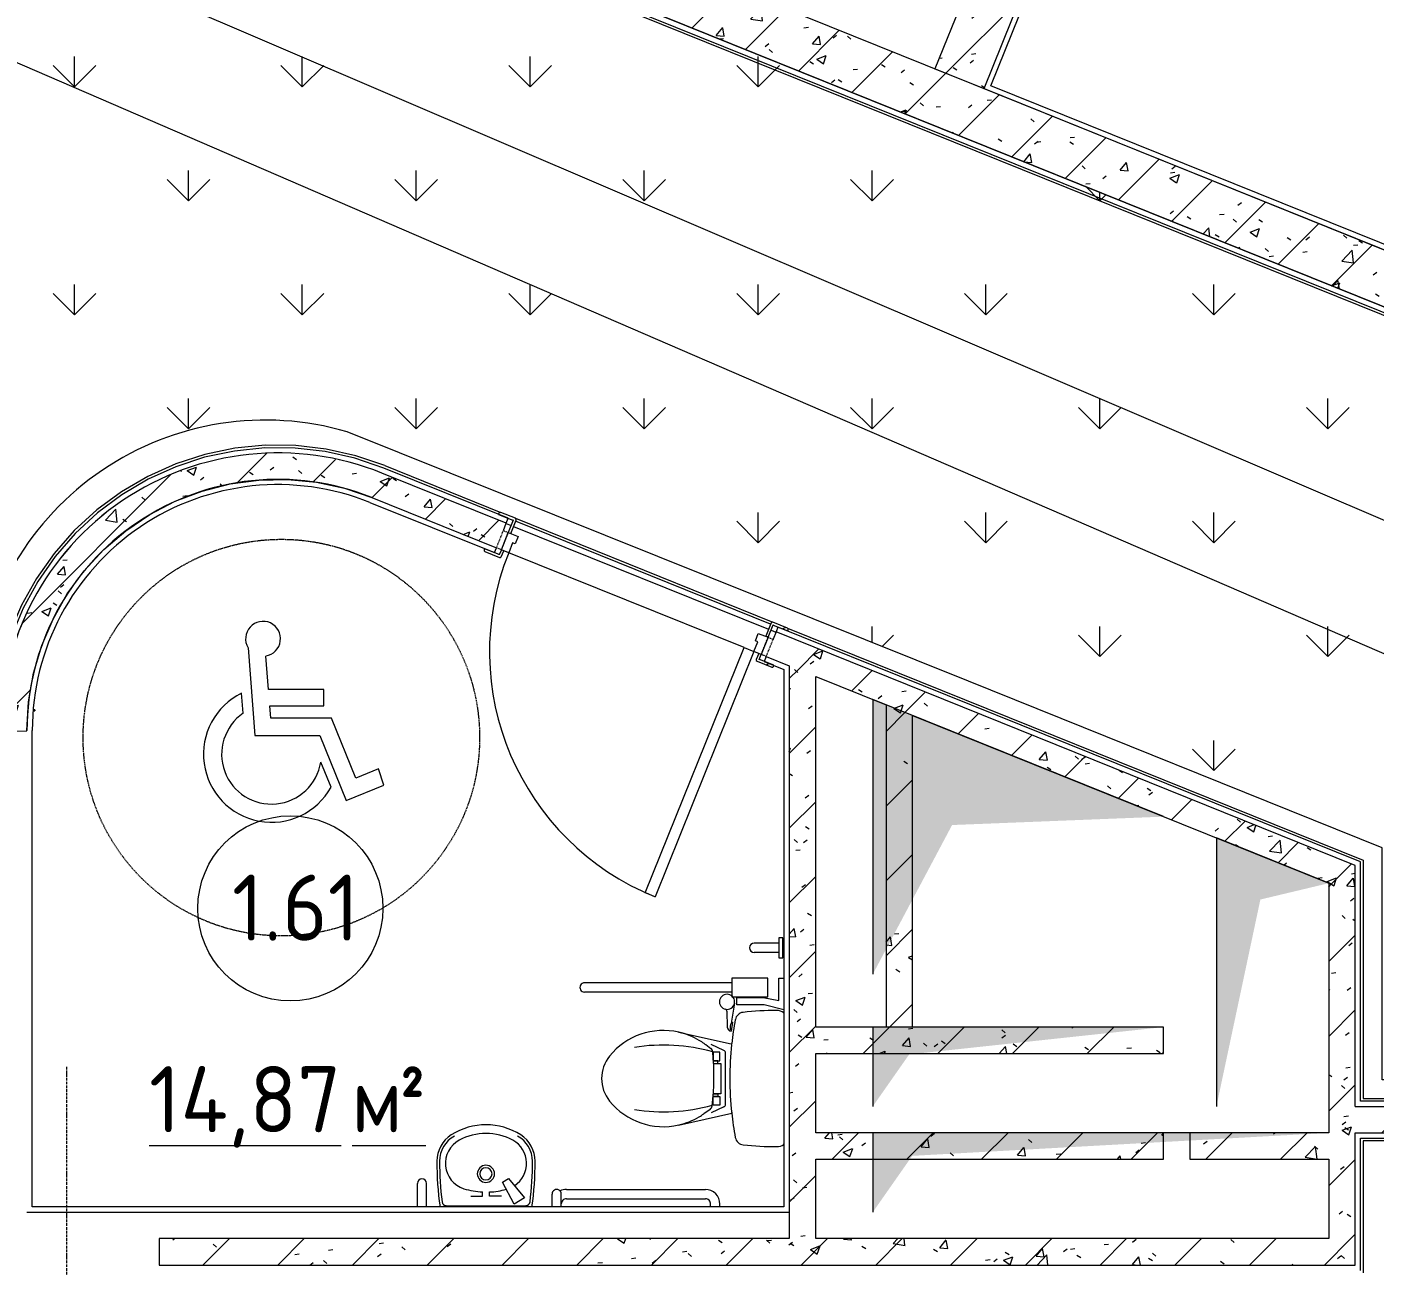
# Model space of a CAD drawing. Header units: millimetres. Extents: x -584918 to 2941280, y 3000189 to 4229862.
# Drawn here: x -431835 to -426739, y 3678275 to 3682957 of the extents above; entities that cross this region are included whole.
import ezdxf

# ---------------------------------------------------------------- set-up
doc = ezdxf.new("R2010")
doc.units = ezdxf.units.MM
for name, pattern in [('ASVP_Невидимые', [5, 3, -2]), ('ASVP_Осевая', [14, 10, -2, 0, -2]), ('ASVP_Штриховая_ш3 п1_5', [4.5, 3, -1.5])]:
    doc.linetypes.add(name, pattern=pattern)
for name, color, linetype, lineweight in [('Генплан', 7, 'Continuous', 0), ('Двери', 7, 'Continuous', 0), ('Линии', 7, 'Continuous', 0), ('Марки помещений', 7, 'Continuous', 0), ('Обобщенные модели', 7, 'Continuous', 0), ('Перекрытие', 7, 'Continuous', 0), ('Сантехника', 7, 'Continuous', 0), ('Стены внутренние', 7, 'Continuous', 0), ('Стены несущие', 7, 'Continuous', 0), ('Стены отделка', 7, 'Continuous', 0), ('Узлы', 7, 'Continuous', 0), ('экспертиза ДУ', 1, 'Continuous', 0), ('экспертиза условные обозначения', 1, 'Continuous', 0)]:
    doc.layers.add(name, color=color, linetype=linetype, lineweight=lineweight)
doc.styles.add('GOST Common_2', font='', dxfattribs={"height": 500})
doc.styles.add('GOST Common_3', font='', dxfattribs={"width": 0.9, "height": 500})
doc.styles.get('GOST Common_2').set_extended_font_data('GOST Common')
doc.styles.get('GOST Common_3').set_extended_font_data('GOST Common')
pattern_1 = [(45, (-437515.92, 3663725.22), (-141.4214, 141.4214), [])]
pattern_2 = [(50, (-437515.92, 3663725.22), (364.368, -31.8783), [38.1, -419.1]), (355, (-437515.92, 3663725.2), (-70.486, 382.1133), [30.48, -335.28]), (100.451, (-437485.56, 3663722.56), (293.885, 350.2334), [32.38, -356.18]), (46.184, (-437515.92, 3663826.8), (542.1585, -84.086), [57.15, -628.65]), (96.636, (-437470.74, 3663819.8), (474.805, 494.855), [48.57, -534.27]), (351.184, (-437515.9, 3663826.8), (474.81, 494.85), [45.72, -502.92]), (21, (-437465.12, 3663801.42), (303.2285, -204.5305), [38.1, -419.1]), (326, (-437465.12, 3663801.4), (123.604, 368.376), [30.48, -335.28]), (71.451, (-437439.86, 3663784.37), (426.834, 163.8427), [32.38, -356.18]), (37.5, (-437515.92, 3663725.22), (6.17665, 169.11015), [16.764, -314.452, 16.764, -323.596, -336.55]), (37.5, (-437515.92, 3663725.22), (6.17665, 169.11015), [-671.576, 16.764, -319.786]), (7.5, (-437515.92, 3663725.22), (133.6389, 200.3615), [16.764, -177.292, 16.764, -306.832, -128.27]), (7.5, (-437515.92, 3663725.22), (133.6389, 200.3615), [-517.652, 16.764, -111.506]), (327.5, (-437629.21, 3663725.22), (271.1818, -11.45836), [16.764, -110.236, 16.764, -379.476, -525.78]), (327.5, (-437629.21, 3663725.22), (271.1818, -11.45836), [-523.24, 16.764, -509.016]), (317.5, (-437680, 3663725.22), (296.2585, 50.8528), [16.764, -148.336, 16.764, -246.38, -373.38]), (317.5, (-437680, 3663725.22), (296.2585, 50.8528), [-428.244, 16.764, -356.616])]

# ---------------------------------------------------------------- blocks, each defined once
blk = doc.blocks.new('ASVP_ДверьДеревянная_1 полотно - Санузел 1000х2000h_полотно_ Г Пр _950 в свету_-7523500-АР Этаж 01')
at = {"layer": 'Двери', "lineweight": 18}
for p, q in [((-500, 1050), (-460, 1050)), ((-500, 50), (-500, 1050)), ((-460, 1050), (-460, 50)), ((-530, 50), (-500, 50)), ((-530, -20), (-530, 50)), ((-460, 50), (-500, 50)), ((-500, 50), (-500, 10)), ((-500, 10), (-490, 10)), ((-490, 10), (-490, -20)), ((490, 10), (500, 10)), ((490, -20), (490, 10)), ((500, 50), (530, 50)), ((500, 10), (500, 50)), ((530, 50), (530, -20)), ((-490, -20), (-530, -20)), ((530, -20), (490, -20))]:
    blk.add_line(p, q, dxfattribs=at)
at = {"layer": 'Двери', "linetype": 'ASVP_Невидимые', "lineweight": 18}
for p, q in [((-550, 50), (-530, 50)), ((-550, -20), (-550, 50)), ((-530, 50), (-530, -20)), ((530, 50), (550, 50)), ((530, -20), (530, 50)), ((550, 50), (550, -20)), ((-530, -20), (-550, -20)), ((550, -20), (530, -20))]:
    blk.add_line(p, q, dxfattribs=at)
at = {"layer": 'Двери'}
blk.add_arc((-500, 50), 1000, 0, 90, dxfattribs=at)
blk = doc.blocks.new('ASVP_НАЛИЧНИК МДФ_Двери - Наличник дверной МДФ-V78-АР Этаж 01')
at = {"layer": 'Обобщенные модели'}
h = blk.add_hatch(dxfattribs=at)
h.set_pattern_fill('FP_34', color=256, style=0, pattern_type=2)
h.set_pattern_definition([(58.819, (1015.47, 18469.885), (-847.5705, -1239.66265), [208.25, -1874.25]), (48.514, (736.98, 18492.37), (230.6314, 541.9913), [465.661, -465.661]), (40.384, (659.14, 18685.53), (616.941, 697.6711), [263.418, -1053.671])])
h.paths.add_polyline_path([(-530, 50), (-531, 0), (-590, 0), (-590, -5), (-588.5, -8.5), (-585, -10), (-525, -10), (-521.5, -8.5), (-520, -5), (-520, 50), (-521.8, 50)])
h.paths.add_polyline_path([(520, 50), (520, -5), (521.5, -8.5), (525, -10), (585, -10), (588.5, -8.5), (590, -5), (590, 0), (530, 0), (530, 50)])
for p, q in [((-531, 0), (-590, 0)), ((-590, 0), (-590, -5)), ((-531, -1), (-531, 0)), ((-530, 50), (-530, -1)), ((-520, -5), (-520, 50)), ((520, 50), (520, -5)), ((530, -1), (530, 50)), ((590, 0), (531, 0)), ((531, 0), (531, -1)), ((590, -5), (590, 0)), ((-585, -10), (-525, -10)), ((-530, -1), (-531, -1)), ((525, -10), (585, -10)), ((531, -1), (530, -1))]:
    blk.add_line(p, q, dxfattribs=at)
for centre, start, end in [((-585, -5), 180, 270), ((-525, -5), 270, 360), ((525, -5), 180, 270), ((585, -5), 270, 360)]:
    blk.add_arc(centre, 5, start, end, dxfattribs=at)
blk = doc.blocks.new('ASVP_НАЛИЧНИК МДФ_Двери - Наличник дверной МДФ-V79-АР Этаж 01')
at = {"layer": 'Обобщенные модели'}
h = blk.add_hatch(dxfattribs=at)
h.set_pattern_fill('FP_35', color=256, style=0, pattern_type=2)
h.set_pattern_definition([(238.819, (-1015.47, -18329.885), (847.5705, 1239.66265), [208.25, -1874.25]), (228.514, (-736.98, -18352.37), (-230.6314, -541.9913), [465.661, -465.661]), (220.384, (-659.14, -18545.53), (-616.941, -697.6711), [263.418, -1053.671])])
h.paths.add_polyline_path([(585, -10), (588.5, -8.5), (590, -5), (590, 0), (530, -1), (530, 20), (520, 20), (521, -7.3), (521.5, -8.5), (525, -10), (569.9, -10)])
h.paths.add_polyline_path([(-525, -10), (-521.5, -8.5), (-520, -4.8), (-520, 20), (-530, 20), (-531, 0), (-590, 0), (-590, -5), (-588.5, -8.5), (-585, -10), (-530.2, -10)])
for p, q in [((-530, 20), (-530, -1)), ((-520, -5), (-520, 20)), ((520, 20), (520, -5)), ((530, -1), (530, 20)), ((590, 0), (531, 0)), ((531, 0), (531, -1)), ((590, -5), (590, 0)), ((-531, 0), (-590, 0)), ((-590, 0), (-590, -5)), ((-585, -10), (-525, -10)), ((-531, -1), (-531, 0)), ((-530, -1), (-531, -1)), ((525, -10), (585, -10)), ((531, -1), (530, -1))]:
    blk.add_line(p, q, dxfattribs=at)
for centre, start, end in [((-585, -5), 180, 270), ((-525, -5), 270, 360), ((525, -5), 180, 270), ((585, -5), 270, 360)]:
    blk.add_arc(centre, 5, start, end, dxfattribs=at)
blk = doc.blocks.new('ASVP_2D_Комплект_С_У_МГН - Комплект_С_У_МГН_2D-2500442-АР Этаж 01')
at = {"layer": 'Сантехника'}
for p, q in [((20, 1387), (108.1, 1387)), ((20, 1352), (108.1, 1352)), ((24.6, 1277.8), (24.6, 976.7)), ((60.8, 1185.3), (60.8, 1140.2)), ((60.8, 1140.2), (76.3, 1140.2)), ((60.8, 1114.3), (76.3, 1114.3)), ((60.8, 1069.2), (60.8, 1114.3)), ((30.5, 1020.4), (113.7, 1064.4)), ((53.7, 981.2), (30.5, 1020.4)), ((127.2, 1042.4), (53.7, 981.2)), ((113.7, 1064.4), (127.2, 1042.4)), ((20, 877.5), (68.5, 877.5)), ((20, 842.5), (68.2, 842.5)), ((51, 822.5), (51, 560)), ((86, 822.5), (86, 560)), ((832.5, 197.1), (832.5, 754.5)), ((867.5, 197.1), (867.5, 754.4)), ((51, 560), (51, 297.5)), ((86, 560), (86, 297.5)), ((329.6, 398.6), (374.8, 197.2)), ((681, 398.6), (636.4, 200)), ((20, 277.5), (30.7, 277.5)), ((388.9, 279.5), (371.7, 303.5)), ((398.1, 227.1), (375.9, 275.7)), ((405.1, 268.1), (438.1, 268.1)), ((405.1, 242.4), (405.1, 268.1)), ((438.1, 268.1), (438.1, 242.4)), ((438.1, 250.1), (438.1, 268.1)), ((448.1, 267.3), (448.1, 250.1)), ((448.1, 238.9), (448.1, 267.3)), ((561.7, 266.3), (561.7, 265.9)), ((561.7, 265.9), (561.7, 238.9)), ((562.5, 267.3), (562.5, 250.1)), ((605.5, 268.1), (572.5, 268.1)), ((572.5, 268.1), (572.5, 242.4)), ((572.5, 250.1), (572.5, 268.1)), ((605.5, 242.4), (605.5, 268.1)), ((611.9, 227.2), (634, 275.7)), ((633.8, 295.5), (619.5, 276.3)), ((20, 242.5), (30.5, 242.5)), ((438.1, 242.4), (405.1, 242.4)), ((407.1, 221), (504.9, 221)), ((448.1, 250.1), (438.1, 250.1)), ((561.7, 238.9), (448.1, 238.9)), ((504.9, 221), (602.5, 221)), ((562.5, 250.1), (572.5, 250.1)), ((572.5, 242.4), (605.5, 242.4)), ((760, 215.7), (699.2, 214.6)), ((718.9, 194.6), (684.3, 200.3)), ((790.5, 186.9), (723, 198.1)), ((784.5, 177.9), (812.2, 177.9)), ((784.5, 75.1), (784.5, 177.9)), ((812.2, 177.9), (812.2, 79.1)), ((814.9, 197.1), (814.9, 61.7)), ((885.1, 197.1), (814.9, 197.1)), ((885.1, 61.7), (885.1, 197.1)), ((982.5, 19.3), (982.5, 112.4)), ((1017.5, 19.3), (1017.5, 112.4)), ((764.8, 0), (784.5, 75.1)), ((812.2, 79.1), (800.4, 19.8)), ((814.9, 61.7), (885.1, 61.7)), ((800.4, 19.8), (885.1, 19.8)), ((885.1, 19.8), (885.1, 0)), ((1037.5, 19.3), (962.5, 19.3)), ((962.5, 19.3), (962.5, 4.3)), ((1037.5, 19.3), (962.5, 19.3)), ((962.5, 19.3), (962.5, 4.3)), ((962.5, 4.3), (1037.5, 4.3)), ((962.5, 4.3), (1037.5, 4.3)), ((1037.5, 4.3), (1037.5, 19.3)), ((1037.5, 4.3), (1037.5, 19.3))]:
    blk.add_line(p, q, dxfattribs=at)
for centre, radius, start, end in [((108.6, 1369.5), 17.5, 270, 90), ((192.6, 85), 1228.3, 89.9982, 98.0812), ((192.6, 85), 1228.3, 89.9982, 98.0812), ((40.7, 1277.8), 16, 97.0116, 180), ((192.6, 42.3), 1260.8, 90.0058, 97.0127), ((184.2, 1180.8), 100, 28.5222, 162.5416), ((192.6, 1195.2), 107.9, 28.2098, 90.0805), ((192.6, 1195.2), 118, 32.4638, 89.9982), ((192.6, 1195.2), 118, 32.4638, 89.9982), ((85.8, 1127.2), 212, 331.475, 28.5342), ((85.8, 1127.2), 244.7, 327.5362, 32.4638), ((85.8, 1127.2), 244.7, 327.5362, 32.4638), ((355, 1127.2), 279, 162.5811, 177.3374), ((145.1, 1127.6), 32.5, 90, 270), ((145.1, 1127.6), 23, 90, 270), ((145.1, 1127.6), 32.5, 270, 90), ((145.1, 1127.6), 23, 270, 90), ((355, 1127.2), 279, 182.6643, 196.0292), ((184.2, 1073.7), 100, 212.6643, 331.4973), ((40.7, 976.7), 16, 180, 262.8025), ((192.6, 1059.3), 107.9, 269.9195, 331.7902), ((192.6, 1059.3), 118, 270.0018, 327.5363), ((192.6, 1059.3), 118, 270.0018, 327.5363), ((192.6, 2169.5), 1228.3, 261.9188, 270.0018), ((192.6, 2212.2), 1260.8, 262.9861, 269.9942), ((68.5, 860), 17.5, 268.9935, 90), ((31, 822.5), 20, 360, 90), ((31, 822.5), 55, 360, 26.4715), ((850, 754.5), 17.5, 359.5669, 180), ((505.3, 555), 135, 50.8218, 129.2188), ((585.8, 456.1), 262.5, 129.1712, 192.7296), ((424.8, 456.1), 262.5, 347.2704, 50.8497), ((1079.4, 457), 700, 171.0422, 195.3634), ((-68.2, 457), 700, 344.4664, 8.9532), ((585.8, 456.1), 262.5, 192.7296, 211.0923), ((424.8, 456.1), 262.5, 328.9077, 347.2704), ((746.3, 552.9), 450, 211.0923, 213.6498), ((264.3, 552.9), 450, 326.1682, 328.9077), ((31, 297.5), 55, 269.4323, 360), ((31, 297.5), 20, 269.0585, 360), ((404.8, 291.6), 20, 217.2307, 263.1481), ((514.2, 1190.8), 925.9, 263.066, 275.7041), ((604.2, 289.4), 20, 275.8769, 322.2183), ((745.3, 230.4), 129.1, 146.1185, 149.713), ((505.3, -995), 1200, 83.8167, 96.2413), ((407.2, 231), 10, 203.4995, 269.2313), ((602.6, 231), 10, 269.2313, 337.6044), ((701.3, 197.4), 17.3, 97.0964, 170.3821), ((694.6, 152.7), 51.5, 63.72, 97.5074), ((760.7, 222.7), 7.04, 264.5982, 349.4457), ((795.6, 215.4), 28.6, 90, 270), ((795.6, 215.4), 28.6, 270, 90), ((1397.8, 27.6), 1150, 173.6691, 179.9999), ((288.6, 150.7), 34, 100.7096, 173.6691), ((505.3, -995), 1200, 96.2414, 100.7096), ((372.2, 199.6), 2, 276.3571, 15.187), ((638.4, 199.6), 2, 167.3478, 263.6432), ((505.3, -995), 1200, 79.2729, 83.6421), ((722, 195.1), 3.14, 71.6521, 189.7089), ((722.4, 151.1), 33.5, 6.3491, 79.2729), ((-387.2, 27.6), 1150, 0.0001, 6.3479), ((1000, 112.9), 17.5, 360, 180), ((291.2, 26.9), 43.4, 178.9783, 216.8992), ((258.1, 2), 2, 216.8981, 266.6959), ((752.5, 2), 2, 266.7082, 323.0997), ((719.4, 26.9), 43.4, 323.1008, 1.0217)]:
    blk.add_arc(centre, radius, start, end, dxfattribs=at)
blk = doc.blocks.new('Обозначения для МГН - Зона безорасности 1300х900-2751930-АР Этаж 01')
at = {"layer": 'Генплан'}
for p, q in [((-51.2, 288.2), (-25.9, -44)), ((26.2, 130), (16.5, 256.7)), ((-69.7, 40.4), (-75.4, 116.3)), ((235.2, 130), (26.2, 130)), ((235.2, 68.3), (235.2, 130)), ((34.5, 21.1), (30.9, 68.3)), ((30.9, 68.3), (235.2, 68.3)), ((264.8, 21.1), (34.5, 21.1)), ((356.7, -204.7), (264.8, 21.1)), ((-25.9, -44), (221, -44)), ((221, -44), (320.7, -289.2)), ((262.8, -239.5), (224.1, -144.4)), ((442, -170.6), (356.7, -204.7)), ((463.1, -232.3), (442, -170.6)), ((320.7, -289.2), (463.1, -232.3))]:
    blk.add_line(p, q, dxfattribs=at)
for centre, radius, start, end in [((5.6, 321.9), 66, 279.5296, 210.6777), ((37.7, -114.8), 257.3, 116.094, 331.0081), ((37.7, -114.8), 188.7, 124.6842, 350.9794)]:
    blk.add_arc(centre, radius, start, end, dxfattribs=at)
blk = doc.blocks.new('ASVP_Марка_Помещение_ДваЗначения - Номер Площадь-685795-АР Этаж 01')
at = {"layer": 'Марки помещений'}
blk.add_circle((0, 0), 3.5, dxfattribs=at)

msp = doc.modelspace()

# ---------------------------------------------------------------- hatches: boundary and pattern name
at = {"layer": 'Стены внутренние'}
h = msp.add_hatch(dxfattribs=at)
h.set_pattern_fill('FP_1', color=256, style=0, pattern_type=2)
h.set_pattern_definition(pattern_1)
h.paths.add_polyline_path([(-428214.216, 3682723.979), (-427223.709, 3685181.904), (-427409.212, 3685256.659), (-428399.72, 3682798.734), (-428241.698, 3682735.053)])
h = msp.add_hatch(dxfattribs=at)
h.set_pattern_fill('FP_2', color=256, style=0, pattern_type=2)
h.set_pattern_definition(pattern_2)
h.paths.add_polyline_path([(-428214.216, 3682723.979), (-427223.709, 3685181.904), (-427409.212, 3685256.659), (-428399.72, 3682798.734), (-428241.698, 3682735.053)])
h = msp.add_hatch(dxfattribs=at)
h.set_pattern_fill('FP_1', color=256, style=0, pattern_type=2)
h.set_pattern_definition(pattern_1)
h.paths.add_polyline_path([(-425970.174, 3681604.034), (-425895.792, 3681789.689), (-431553.284, 3684069.573), (-431628.039, 3683884.069), (-425977.649, 3681607.047)])
h = msp.add_hatch(dxfattribs=at)
h.set_pattern_fill('FP_2', color=256, style=0, pattern_type=2)
h.set_pattern_definition(pattern_2)
h.paths.add_polyline_path([(-425970.174, 3681604.034), (-425895.792, 3681789.689), (-431553.284, 3684069.573), (-431628.039, 3683884.069), (-425977.649, 3681607.047)])
h = msp.add_hatch(dxfattribs=at)
h.set_pattern_fill('FP_1', color=256, style=0, pattern_type=2)
h.set_pattern_definition(pattern_1)
h.paths.add_polyline_path([(-431926.328, 3680294.55), (-431835.026, 3680295.471), (-431834.474, 3680305.894), (-431828.757, 3680405.257), (-431810.036, 3680512.765), (-431779.109, 3680617.418), (-431736.386, 3680717.831), (-431682.428, 3680812.684), (-431617.947, 3680900.726), (-431543.796, 3680980.79), (-431460.952, 3681051.822), (-431370.509, 3681112.885), (-431271.595, 3681163.96), (-431163.571, 3681204.086), (-431065.924, 3681228.921), (-430957.78, 3681243.513), (-430957.777, 3681243.514), (-430848.672, 3681245.607), (-430740.044, 3681235.175), (-430633.331, 3681212.354), (-430529.938, 3681177.446), (-430492.56, 3681270.198), (-430609.351, 3681308.997), (-430721.701, 3681333.021), (-430827.876, 3681344.598), (-430941.284, 3681344.677), (-431058.203, 3681331.617), (-431167.603, 3681307.351), (-431274.641, 3681271.176), (-431376.367, 3681224.192), (-431473.919, 3681165.568), (-431564.57, 3681096.713), (-431647.248, 3681018.434), (-431720.975, 3680931.646), (-431784.878, 3680837.369), (-431838.417, 3680736.165), (-431881.641, 3680626.034), (-431911.269, 3680517.559), (-431929.122, 3680406.632), (-431935.019, 3680294.55), (-431928.847, 3680294.55)])
h = msp.add_hatch(dxfattribs=at)
h.set_pattern_fill('FP_2', color=256, style=0, pattern_type=2)
h.set_pattern_definition(pattern_2)
h.paths.add_polyline_path([(-431926.328, 3680294.55), (-431835.026, 3680295.471), (-431834.474, 3680305.894), (-431828.757, 3680405.257), (-431810.036, 3680512.765), (-431779.109, 3680617.418), (-431736.386, 3680717.831), (-431682.428, 3680812.684), (-431617.947, 3680900.726), (-431543.796, 3680980.79), (-431460.952, 3681051.822), (-431370.509, 3681112.885), (-431271.595, 3681163.96), (-431163.571, 3681204.086), (-431065.924, 3681228.921), (-430957.78, 3681243.513), (-430957.777, 3681243.514), (-430848.672, 3681245.607), (-430740.044, 3681235.175), (-430633.331, 3681212.354), (-430529.938, 3681177.446), (-430492.56, 3681270.198), (-430609.351, 3681308.997), (-430721.701, 3681333.021), (-430827.876, 3681344.598), (-430941.284, 3681344.677), (-431058.203, 3681331.617), (-431167.603, 3681307.351), (-431274.641, 3681271.176), (-431376.367, 3681224.192), (-431473.919, 3681165.568), (-431564.57, 3681096.713), (-431647.248, 3681018.434), (-431720.975, 3680931.646), (-431784.878, 3680837.369), (-431838.417, 3680736.165), (-431881.641, 3680626.034), (-431911.269, 3680517.559), (-431929.122, 3680406.632), (-431935.019, 3680294.55), (-431928.847, 3680294.55)])
h = msp.add_hatch(dxfattribs=at)
h.set_pattern_fill('FP_1', color=256, style=0, pattern_type=2)
h.set_pattern_definition(pattern_1)
h.paths.add_polyline_path([(-426810.201, 3679678.448), (-426810.201, 3679786.262), (-429001.383, 3680668.721), (-429038.568, 3680576.446), (-426910.201, 3679718.746)])
h.paths.add_polyline_path([(-430058.839, 3680987.6), (-430021.461, 3681080.352), (-430492.898, 3681269.361), (-430529.938, 3681177.446), (-430106.369, 3681006.754)])
h = msp.add_hatch(dxfattribs=at)
h.set_pattern_fill('FP_2', color=256, style=0, pattern_type=2)
h.set_pattern_definition(pattern_2)
h.paths.add_polyline_path([(-426810.201, 3679678.448), (-426810.201, 3679786.262), (-429001.383, 3680668.721), (-429038.568, 3680576.446), (-426910.201, 3679718.746)])
h.paths.add_polyline_path([(-430058.839, 3680987.6), (-430021.461, 3681080.352), (-430492.898, 3681269.361), (-430529.938, 3681177.446), (-430106.369, 3681006.754)])
h = msp.add_hatch(dxfattribs=at)
h.set_pattern_fill('FP_1', color=256, style=0, pattern_type=2)
h.set_pattern_definition(pattern_1)
h.paths.add_polyline_path([(-428951.02, 3678374.55), (-428851.02, 3678374.55), (-428851.02, 3680500.867), (-428951.02, 3680541.166), (-428951.02, 3678474.55)])
h = msp.add_hatch(dxfattribs=at)
h.set_pattern_fill('FP_2', color=256, style=0, pattern_type=2)
h.set_pattern_definition(pattern_2)
h.paths.add_polyline_path([(-428951.02, 3678374.55), (-428851.02, 3678374.55), (-428851.02, 3680500.867), (-428951.02, 3680541.166), (-428951.02, 3678474.55)])
h = msp.add_hatch(dxfattribs=at)
h.set_pattern_fill('FP_1', color=256, style=0, pattern_type=2)
h.set_pattern_definition(pattern_1)
h.paths.add_polyline_path([(-428585.026, 3679174.55), (-428485.026, 3679174.55), (-428485.026, 3680353.377), (-428585.026, 3680393.676), (-428585.026, 3679185.076)])
h = msp.add_hatch(dxfattribs=at)
h.set_pattern_fill('FP_2', color=256, style=0, pattern_type=2)
h.set_pattern_definition(pattern_2)
h.paths.add_polyline_path([(-428585.026, 3679174.55), (-428485.026, 3679174.55), (-428485.026, 3680353.377), (-428585.026, 3680393.676), (-428585.026, 3679185.076)])
h = msp.add_hatch(dxfattribs=at)
h.set_pattern_fill('FP_1', color=256, style=0, pattern_type=2)
h.set_pattern_definition(pattern_1)
h.paths.add_polyline_path([(-426810.201, 3678374.55), (-426810.201, 3679678.448), (-426910.201, 3679718.746), (-426910.201, 3678374.55)])
h = msp.add_hatch(dxfattribs=at)
h.set_pattern_fill('FP_2', color=256, style=0, pattern_type=2)
h.set_pattern_definition(pattern_2)
h.paths.add_polyline_path([(-426810.201, 3678374.55), (-426810.201, 3679678.448), (-426910.201, 3679718.746), (-426910.201, 3678374.55)])
h = msp.add_hatch(dxfattribs=at)
h.set_pattern_fill('FP_1', color=256, style=0, pattern_type=2)
h.set_pattern_definition(pattern_1)
h.paths.add_polyline_path([(-427610.201, 3679074.55), (-427535.026, 3679074.55), (-427535.026, 3679174.55), (-428851.02, 3679174.55), (-428851.02, 3679074.55), (-428185.358, 3679074.55)])
h = msp.add_hatch(dxfattribs=at)
h.set_pattern_fill('FP_2', color=256, style=0, pattern_type=2)
h.set_pattern_definition(pattern_2)
h.paths.add_polyline_path([(-427610.201, 3679074.55), (-427535.026, 3679074.55), (-427535.026, 3679174.55), (-428851.02, 3679174.55), (-428851.02, 3679074.55), (-428185.358, 3679074.55)])
h = msp.add_hatch(dxfattribs=at)
h.set_pattern_fill('FP_1', color=256, style=0, pattern_type=2)
h.set_pattern_definition(pattern_1)
h.paths.add_polyline_path([(-424919.212, 3678774.55), (-424567.196, 3678774.55), (-424815.344, 3678874.55), (-425131.461, 3678874.55), (-425131.461, 3678774.55)])
h.paths.add_polyline_path([(-426531.461, 3678774.55), (-426531.461, 3678874.55), (-426810.201, 3678874.55), (-426810.201, 3678774.55), (-426785.582, 3678774.55)])
h = msp.add_hatch(dxfattribs=at)
h.set_pattern_fill('FP_2', color=256, style=0, pattern_type=2)
h.set_pattern_definition(pattern_2)
h.paths.add_polyline_path([(-424919.212, 3678774.55), (-424567.196, 3678774.55), (-424815.344, 3678874.55), (-425131.461, 3678874.55), (-425131.461, 3678774.55)])
h.paths.add_polyline_path([(-426531.461, 3678774.55), (-426531.461, 3678874.55), (-426810.201, 3678874.55), (-426810.201, 3678774.55), (-426785.582, 3678774.55)])
h = msp.add_hatch(dxfattribs=at)
h.set_pattern_fill('FP_1', color=256, style=0, pattern_type=2)
h.set_pattern_definition(pattern_1)
h.paths.add_polyline_path([(-428494.984, 3678674.55), (-427535.026, 3678674.55), (-427535.026, 3678774.55), (-428851.02, 3678774.55), (-428851.02, 3678674.55), (-428635.026, 3678674.55)])
h = msp.add_hatch(dxfattribs=at)
h.set_pattern_fill('FP_2', color=256, style=0, pattern_type=2)
h.set_pattern_definition(pattern_2)
h.paths.add_polyline_path([(-428494.984, 3678674.55), (-427535.026, 3678674.55), (-427535.026, 3678774.55), (-428851.02, 3678774.55), (-428851.02, 3678674.55), (-428635.026, 3678674.55)])
h = msp.add_hatch(dxfattribs=at)
h.set_pattern_fill('FP_1', color=256, style=0, pattern_type=2)
h.set_pattern_definition(pattern_1)
h.paths.add_polyline_path([(-427252.174, 3678674.55), (-426910.201, 3678674.55), (-426910.201, 3678774.55), (-427435.026, 3678774.55), (-427435.026, 3678674.55)])
h = msp.add_hatch(dxfattribs=at)
h.set_pattern_fill('FP_2', color=256, style=0, pattern_type=2)
h.set_pattern_definition(pattern_2)
h.paths.add_polyline_path([(-427252.174, 3678674.55), (-426910.201, 3678674.55), (-426910.201, 3678774.55), (-427435.026, 3678774.55), (-427435.026, 3678674.55)])
h = msp.add_hatch(dxfattribs=at)
h.set_pattern_fill('FP_1', color=256, style=0, pattern_type=2)
h.set_pattern_definition(pattern_1)
h.paths.add_polyline_path([(-427252.174, 3678274.55), (-426810.201, 3678274.55), (-426810.201, 3678374.55), (-431335.026, 3678374.55), (-431335.026, 3678274.55), (-428185.358, 3678274.55)])
h = msp.add_hatch(dxfattribs=at)
h.set_pattern_fill('FP_2', color=256, style=0, pattern_type=2)
h.set_pattern_definition(pattern_2)
h.paths.add_polyline_path([(-427252.174, 3678274.55), (-426810.201, 3678274.55), (-426810.201, 3678374.55), (-431335.026, 3678374.55), (-431335.026, 3678274.55), (-428185.358, 3678274.55)])
at = {"layer": 'Узлы'}
h = msp.add_hatch(color=256, dxfattribs=at)
h.paths.add_polyline_path([(-418285.026, 3673474.55), (-418175.026, 3673665.076), (-417785.026, 3673774.55), (-418285.026, 3673774.55), (-418285.026, 3673665.076)])
h.paths.add_polyline_path([(-418285.026, 3673974.55), (-418078.059, 3675943.703), (-417785.026, 3676041.437), (-418285.026, 3676242.929), (-418285.026, 3674884.92)])
h.paths.add_polyline_path([(-424585.026, 3677774.55), (-424225.564, 3678328.073), (-423235.026, 3678237.705), (-424567.196, 3678774.55), (-424585.026, 3678774.55), (-424585.026, 3677776.106)])
h.paths.add_polyline_path([(-428635.026, 3678474.55), (-428485.896, 3678687.53), (-426910.201, 3678774.55), (-428635.026, 3678774.55), (-428635.026, 3678498.903)])
h.paths.add_polyline_path([(-427335.026, 3678874.55), (-427168.696, 3679657.068), (-426910.201, 3679718.746), (-427335.026, 3679889.944), (-427335.026, 3679074.55)])
h.paths.add_polyline_path([(-428635.026, 3678874.55), (-428497.367, 3679071.147), (-427535.026, 3679174.55), (-428635.026, 3679174.55), (-428635.026, 3679071.147)])
h.paths.add_polyline_path([(-419588.29, 3679247.859), (-418239.214, 3682357.869), (-418094.569, 3682419.42), (-418280.073, 3682494.175), (-419573.227, 3679285.237)])
h.paths.add_polyline_path([(-428635.026, 3679374.55), (-428335.026, 3679938.768), (-427535.026, 3679970.541), (-428635.026, 3680413.825), (-428635.026, 3679938.768)])
h.paths.add_polyline_path([(-417423.156, 3683550.439), (-416497.322, 3684476.273), (-415044.14, 3684370.671), (-416806.426, 3685080.846), (-417422.933, 3683550.993)])
h.paths.add_polyline_path([(-428729.889, 3684387.283), (-428072.883, 3685259.159), (-427409.212, 3685256.659), (-428243.979, 3685593.058), (-428636.445, 3684619.163)])
h.paths.add_polyline_path([(-436523.816, 3686449.974), (-438100.598, 3687085.394), (-438231.42, 3686760.762), (-438006.253, 3686890.762), (-436584.02, 3686467.875)])
h.paths.add_polyline_path([(-429115.294, 3691216.314), (-428813.996, 3691717.757), (-428673.822, 3691749.983), (-428868.601, 3691828.476), (-429100.231, 3691253.692)])
h.paths.add_polyline_path([(-442914.698, 3692529.376), (-441873.323, 3693372.665), (-439774.977, 3693096.962), (-442279.278, 3694106.158), (-442909.452, 3692542.394)])
h.paths.add_polyline_path([(-443563.961, 3692791.019), (-442831.205, 3694112.947), (-442464.782, 3694180.913), (-442928.542, 3694367.802), (-443533.836, 3692865.775)])
h.paths.add_polyline_path([(-431752.631, 3693206.326), (-431344.04, 3694008.232), (-431193.351, 3694059.09), (-431378.855, 3694133.845), (-431696.565, 3693345.454)])
h.paths.add_polyline_path([(-427823.827, 3697337.246), (-429771.617, 3698122.177), (-430070.638, 3697380.161), (-429553.834, 3697755.642), (-428067.474, 3697396.171)])
at = {"layer": 'экспертиза условные обозначения'}
h = msp.add_hatch(dxfattribs=at)
h.set_pattern_fill('GRASS', color=3, scale=24)
h.set_pattern_definition([(90, (-478209.37, 3564622.25), (-431.0523, 431.0523), [114.3, -747.8046]), (45, (-478209.37, 3564622.25), (-431.0523, 431.0523), [114.3, -495.3]), (135, (-478209.37, 3564622.25), (-431.0523, -431.0523), [114.3, -495.3])])
edge = h.paths.add_edge_path()
edge.add_line((-438292.262, 3686569.652), (-430259.503, 3683333.416))
edge.add_line((-430259.503, 3683333.416), (-428543.593, 3682641.93))
edge.add_line((-428543.593, 3682641.93), (-415272.751, 3677293.979))
edge.add_line((-415272.751, 3677293.979), (-415982.926, 3675531.693))
edge.add_line((-415982.926, 3675531.693), (-415982.926, 3673474.55))
edge.add_line((-415982.926, 3673474.55), (-417482.926, 3673474.55))
edge.add_line((-417482.926, 3673474.55), (-417482.926, 3676136.17))
edge.add_line((-417482.926, 3676136.17), (-421682.926, 3677828.708))
edge.add_line((-421682.926, 3677828.708), (-421682.926, 3677774.55))
edge.add_line((-421682.926, 3677774.55), (-423032.926, 3677774.55))
edge.add_line((-423032.926, 3677774.55), (-423032.926, 3678372.737))
edge.add_line((-423032.926, 3678372.737), (-424526.313, 3678974.55))
edge.add_line((-424526.313, 3678974.55), (-426708.102, 3678974.55))
edge.add_line((-426708.102, 3678974.55), (-426708.102, 3679852.235))
edge.add_line((-426708.102, 3679852.235), (-428273.224, 3680482.499))
edge.add_line((-428273.224, 3680482.499), (-430623.41, 3681425.916))
edge.add_arc((-430932.926, 3680370.36), 1100, 73.65753, 174.564886)
edge.add_line((-432027.98, 3680474.55), (-434782.926, 3680474.55))
edge.add_line((-434782.926, 3680474.55), (-434782.926, 3683107.812))
edge.add_line((-434782.926, 3683107.812), (-439002.437, 3684807.366))
edge.add_line((-439002.437, 3684807.366), (-438292.262, 3686569.652))
h = msp.add_hatch(dxfattribs=at)
h.set_pattern_fill('GRASS', color=6, scale=24)
h.set_pattern_definition([(90, (-437914.9, 3559874.7), (-431.0523, 431.0523), [114.3, -747.8046]), (45, (-437914.9, 3559874.7), (-431.0523, 431.0523), [114.3, -495.3]), (135, (-437914.9, 3559874.7), (-431.0523, -431.0523), [114.3, -495.3])])
h.paths.add_polyline_path([(-426579.361, 3678774.55), (-426579.361, 3678974.55), (-425079.361, 3678974.55), (-425079.361, 3678774.55), (-424782.926, 3678774.55), (-424782.926, 3676224.55), (-423882.926, 3676224.55), (-423882.926, 3674874.55), (-424782.926, 3674874.55), (-424782.926, 3673874.55), (-428132.926, 3673874.55), (-428132.926, 3678274.55), (-426708.102, 3678274.55), (-426708.102, 3678774.55)])

# ---------------------------------------------------------------- linework, layer by layer
at = {"layer": 'Линии'}
for p, q in [((-427535.026, 3679970.541), (-428635.026, 3680413.825)), ((-428635.026, 3680413.825), (-428635.026, 3679374.55)), ((-426910.201, 3679718.746), (-427335.026, 3679889.944)), ((-427335.026, 3679889.944), (-427335.026, 3678874.55)), ((-427535.026, 3679174.55), (-428635.026, 3679174.55)), ((-428635.026, 3679174.55), (-428635.026, 3678874.55)), ((-426910.201, 3678774.55), (-428635.026, 3678774.55)), ((-428635.026, 3678774.55), (-428635.026, 3678474.55))]:
    msp.add_line(p, q, dxfattribs=at)
at = {"layer": 'Линии', "linetype": 'ASVP_Осевая'}
msp.add_line((-431685.026, 3679024.55), (-431685.026, 3672024.55), dxfattribs=at)
at = {"layer": 'Линии', "linetype": 'ASVP_Штриховая_ш3 п1_5'}
msp.add_circle((-430872.476, 3680269.529), 750, dxfattribs=at)
at = {"layer": 'Перекрытие'}
for p, q in [((-430021.743, 3681079.652), (-430003.191, 3681072.181)), ((-429993.915, 3681068.445), (-429029.211, 3680679.928)), ((-429122.045, 3680610.086), (-430012.463, 3680968.912)), ((-429019.935, 3680676.192), (-429001.383, 3680668.721))]:
    msp.add_line(p, q, dxfattribs=at)
at = {"layer": 'Стены внутренние'}
for p, q in [((-426074.139, 3681613.586), (-430363.914, 3683342.301)), ((-430481.347, 3681298.024), (-430042.711, 3681121.26)), ((-429987.06, 3681098.833), (-429013.165, 3680706.368)), ((-429021.541, 3680698.962), (-429986.16, 3681087.689)), ((-428957.514, 3680683.942), (-426780.201, 3679806.517)), ((-431810.765, 3680370.36), (-431805.026, 3680370.36)), ((-431805.018, 3680374.005), (-431810.554, 3680374.029)), ((-426780.201, 3679806.517), (-426780.201, 3678904.55)), ((-426780.201, 3678904.55), (-426571.461, 3678904.55)), ((-426780.201, 3678744.55), (-426780.201, 3678244.55)), ((-426571.461, 3678744.55), (-426780.201, 3678744.55))]:
    msp.add_line(p, q, dxfattribs=at)
at = {"layer": 'Стены внутренние', "flags": 128}
msp.add_lwpolyline([(-430481.347, 3681298.024), (-430590.735, 3681335.434), (-430703.495, 3681360.938), (-430818.335, 3681374.242), (-430933.939, 3681375.195), (-431048.983, 3681363.785), (-431162.148, 3681340.144), (-431272.138, 3681304.541), (-431377.692, 3681257.386), (-431477.6, 3681199.218), (-431570.719, 3681130.704), (-431655.98, 3681052.629), (-431732.408, 3680965.888), (-431799.125, 3680871.474), (-431855.369, 3680770.47), (-431900.494, 3680664.032), (-431933.983, 3680553.381), (-431955.452, 3680439.784), (-431964.653, 3680324.584)], dxfattribs=at)
at = {"layer": 'Стены внутренние'}
msp.add_arc((-430935.026, 3680370.36), 870, 179.759914, 180, dxfattribs=at)
at = {"layer": 'Стены несущие'}
for p, q in [((-428214.216, 3682723.979), (-427148.953, 3685367.407)), ((-425895.419, 3681789.538), (-431553.284, 3684069.573)), ((-425970.174, 3681604.034), (-431628.039, 3683884.069)), ((-431628.039, 3683884.069), (-425970.174, 3681604.034)), ((-427969.877, 3683865.381), (-428399.72, 3682798.734)), ((-428399.72, 3682798.734), (-428214.216, 3682723.979)), ((-430021.461, 3681080.352), (-430492.56, 3681270.198)), ((-430529.938, 3681177.446), (-430058.839, 3680987.6)), ((-430032.675, 3681052.527), (-430021.461, 3681080.352)), ((-429001.191, 3680669.198), (-429012.404, 3680641.373)), ((-426810.201, 3679786.262), (-429001.191, 3680669.198)), ((-429038.568, 3680576.446), (-428951.02, 3680541.166)), ((-428951.02, 3680541.166), (-428951.02, 3678374.55)), ((-428851.02, 3680500.867), (-428585.026, 3680393.676)), ((-428851.02, 3679174.55), (-428851.02, 3680500.867)), ((-428585.026, 3680393.676), (-428585.026, 3679174.55)), ((-428485.026, 3680353.377), (-426910.201, 3679718.746)), ((-428485.026, 3679174.55), (-428485.026, 3680353.377)), ((-431935.024, 3680294.462), (-431835.024, 3680294.638)), ((-426810.201, 3678874.55), (-426810.201, 3679786.262)), ((-426910.201, 3679718.746), (-426910.201, 3678774.55)), ((-428585.026, 3679174.55), (-428851.02, 3679174.55)), ((-427535.026, 3679174.55), (-428485.026, 3679174.55)), ((-427535.026, 3679074.55), (-427535.026, 3679174.55)), ((-428851.02, 3679074.55), (-427535.026, 3679074.55)), ((-428851.02, 3678774.55), (-428851.02, 3679074.55)), ((-426810.201, 3678874.55), (-426531.461, 3678874.55)), ((-427535.026, 3678774.55), (-428851.02, 3678774.55)), ((-427535.026, 3678674.55), (-427535.026, 3678774.55)), ((-426910.201, 3678774.55), (-427435.026, 3678774.55)), ((-427435.026, 3678774.55), (-427435.026, 3678674.55)), ((-426810.201, 3678274.55), (-426810.201, 3678774.55)), ((-426810.201, 3678774.55), (-426531.461, 3678774.55)), ((-428851.02, 3678674.55), (-427535.026, 3678674.55)), ((-428851.02, 3678374.55), (-428851.02, 3678674.55)), ((-427435.026, 3678674.55), (-426910.201, 3678674.55)), ((-426910.201, 3678674.55), (-426910.201, 3678374.55)), ((-428951.02, 3678374.55), (-431335.026, 3678374.55)), ((-431335.026, 3678374.55), (-431335.026, 3678274.55)), ((-426910.201, 3678374.55), (-428851.02, 3678374.55)), ((-431335.026, 3678274.55), (-426810.201, 3678274.55))]:
    msp.add_line(p, q, dxfattribs=at)
at = {"layer": 'Стены несущие', "flags": 128}
for points in [[(-431835.025, 3680296.31), (-431828.757, 3680405.257), (-431810.036, 3680512.765), (-431779.109, 3680617.418), (-431736.385, 3680717.833), (-431682.427, 3680812.686), (-431617.947, 3680900.726), (-431543.796, 3680980.79), (-431460.952, 3681051.822), (-431370.509, 3681112.885), (-431273.66, 3681163.173), (-431171.683, 3681202.023), (-431065.924, 3681228.921), (-430957.778, 3681243.514), (-430848.671, 3681245.607), (-430740.044, 3681235.175), (-430633.331, 3681212.354), (-430529.938, 3681177.446)], [(-431835.024, 3680294.638), (-431835.025, 3680295.472), (-431835.025, 3680296.31)]]:
    msp.add_lwpolyline(points, dxfattribs=at)
at = {"layer": 'Стены несущие'}
for radius, end in [(1050, 180.100452), (950, 180)]:
    msp.add_arc((-430885.026, 3680296.303), radius, 68.051301, end, dxfattribs=at)
at = {"layer": 'Стены отделка'}
for p, q in [((-438299.738, 3686551.102), (-425977.649, 3681585.484)), ((-428188.19, 3682735.053), (-427007.057, 3685666.013)), ((-428214.216, 3682723.979), (-425988.17, 3681826.916)), ((-425999.245, 3681852.941), (-428188.19, 3682735.053)), ((-430013.986, 3681098.903), (-430485.085, 3681288.749)), ((-430537.414, 3681158.896), (-430066.315, 3680969.05)), ((-430021.461, 3681080.352), (-430013.986, 3681098.903)), ((-430066.315, 3680969.05), (-430058.839, 3680987.6)), ((-428993.715, 3680687.749), (-429001.191, 3680669.198)), ((-426790.201, 3679799.766), (-428993.715, 3680687.749)), ((-429038.568, 3680576.446), (-429046.044, 3680557.896)), ((-429046.044, 3680557.896), (-428971.02, 3680527.663)), ((-428971.02, 3680527.663), (-428971.02, 3678494.55)), ((-431815.026, 3678494.55), (-431815.026, 3680296.303)), ((-426790.201, 3678894.55), (-426790.201, 3679799.766)), ((-426531.461, 3678894.55), (-426790.201, 3678894.55)), ((-426790.201, 3678754.55), (-426531.461, 3678754.55)), ((-426790.201, 3678254.55), (-426790.201, 3678754.55)), ((-431185.026, 3678494.55), (-431815.026, 3678494.55)), ((-430485.026, 3678494.55), (-431185.026, 3678494.55)), ((-428971.02, 3678494.55), (-430485.026, 3678494.55)), ((-431835.026, 3678474.55), (-431185.026, 3678474.55)), ((-431185.026, 3678474.55), (-430485.026, 3678474.55)), ((-430485.026, 3678474.55), (-428951.02, 3678474.55)), ((-426810.201, 3678274.55), (-426810.201, 3678274.55))]:
    msp.add_line(p, q, dxfattribs=at)
at = {"layer": 'Стены отделка', "flags": 128}
msp.add_lwpolyline([(-430485.085, 3681288.749), (-430593.981, 3681325.96), (-430706.244, 3681351.262), (-430820.575, 3681364.36), (-430935.651, 3681365.105), (-431050.141, 3681353.487), (-431162.722, 3681329.64), (-431272.09, 3681293.841), (-431376.981, 3681246.503), (-431476.182, 3681188.175), (-431568.545, 3681119.53), (-431653.001, 3681041.363), (-431728.574, 3680954.578), (-431794.39, 3680860.179), (-431849.688, 3680759.257), (-431893.827, 3680652.981), (-431926.298, 3680542.579), (-431946.724, 3680429.329), (-431954.865, 3680314.609)], dxfattribs=at)
at = {"layer": 'Стены отделка'}
for radius, end in [(1050, 180.095669), (930, 180)]:
    msp.add_arc((-430885.026, 3680296.303), radius, 68.051301, end, dxfattribs=at)
at = {"layer": 'экспертиза ДУ'}
for points in [[(-552580.006, 3735012.029), (-426338.566, 3680430.143)], [(-425290.96, 3680486.45), (-552580.006, 3735012.029)]]:
    msp.add_lwpolyline(points, dxfattribs=at)
at = {"layer": 'экспертиза условные обозначения', "color": 3}
msp.add_lwpolyline([(-438292.262, 3686569.652), (-430259.503, 3683333.416), (-428543.593, 3682641.93), (-415272.751, 3677293.979), (-415982.926, 3675531.693), (-415982.926, 3673474.55), (-417482.926, 3673474.55), (-417482.926, 3676136.17), (-421682.926, 3677828.708), (-421682.926, 3677774.55), (-423032.926, 3677774.55), (-423032.926, 3678372.737), (-424526.313, 3678974.55), (-426708.102, 3678974.55), (-426708.102, 3679852.235), (-428273.224, 3680482.499), (-430623.41, 3681425.916, 0.47113656), (-432027.98, 3680474.55), (-434782.926, 3680474.55), (-434782.926, 3683107.812), (-439002.437, 3684807.366), (-438292.262, 3686569.652)], format="xyb", dxfattribs=at)

# ---------------------------------------------------------------- block references
at = {"layer": 'Генплан'}
msp.add_blockref('Обозначения для МГН - Зона безорасности 1300х900-2751930-АР Этаж 01', (-430947.441, 3680321.39), dxfattribs=at)
at = {"layer": 'Двери', "rotation": 158.0513009164572}
msp.add_blockref('ASVP_ДверьДеревянная_1 полотно - Санузел 1000х2000h_полотно_ Г Пр _950 в свету_-7523500-АР Этаж 01', (-429530.015, 3680828.399), dxfattribs=at)
at = {"layer": 'Марки помещений', "xscale": 99.99999999999993, "yscale": 99.99999999999993, "zscale": 99.99999999999993}
msp.add_blockref('ASVP_Марка_Помещение_ДваЗначения - Номер Площадь-685795-АР Этаж 01', (-430838.542, 3679623.64), dxfattribs=at)
at = {"layer": 'Обобщенные модели'}
for name, p, rotation in [('ASVP_НАЛИЧНИК МДФ_Двери - Наличник дверной МДФ-V78-АР Этаж 01', (-429503.85, 3680893.326), 158.0513009164572), ('ASVP_НАЛИЧНИК МДФ_Двери - Наличник дверной МДФ-V79-АР Этаж 01', (-429556.179, 3680763.473), 338.051300916457)]:
    msp.add_blockref(name, p, dxfattribs=dict(at, rotation=rotation))
at = {"layer": 'Сантехника', "rotation": 89.99999999999959}
msp.add_blockref('ASVP_2D_Комплект_С_У_МГН - Комплект_С_У_МГН_2D-2500442-АР Этаж 01', (-428971.02, 3678474.55), dxfattribs=at)

# ---------------------------------------------------------------- texts
at = {"layer": 'Марки помещений', "char_height": 250, "attachment_point": 1}
for s, insert, width, style in [('1.61', (-431059.5, 3679751.365), 548.35425, 'GOST Common_2'), ('\\L14,87 ', (-431373.136, 3679026.835), 930.75919, 'GOST Common_2'), ('\\L\\fGOST Common|b0|i0|c238|p34|;\\W.9;\\L²', (-430426.589, 3679026.835), 165.94931, 'GOST Common_3'), ('\\L\\fGOST Common|b0|i0|c204|p34|;\\W.9;\\Lм', (-430605.183, 3679026.835), 216.45562, 'GOST Common_2')]:
    msp.add_mtext(s, dxfattribs=dict(at, insert=insert, width=width, style=style))

doc.saveas('drawing.dxf')
